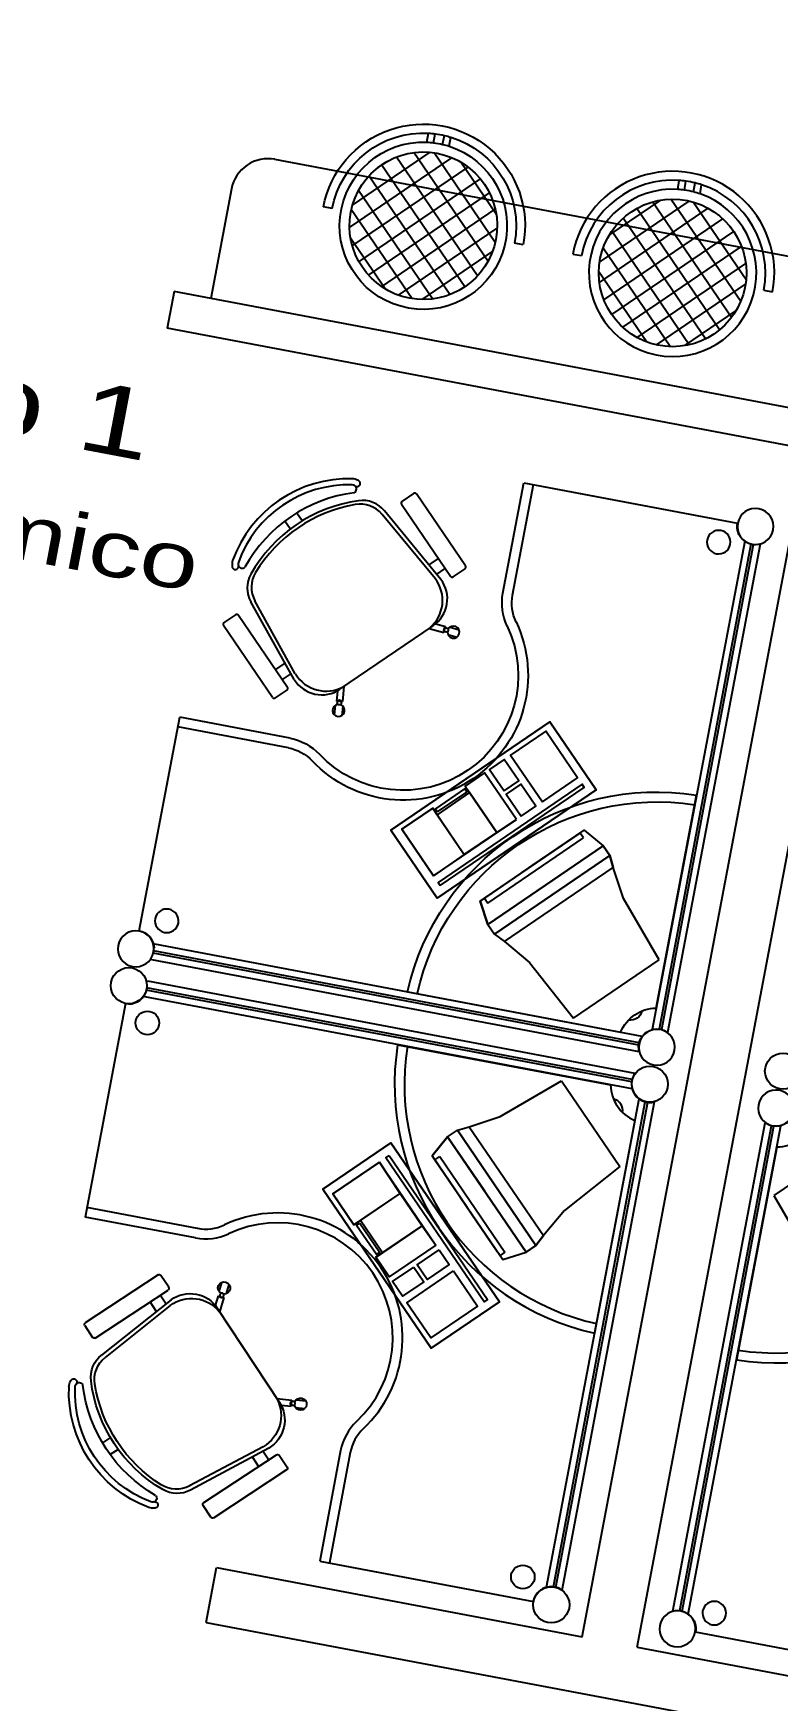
# Model space of a CAD drawing. Header units: inches. Extents: x -18604 to 2753, y -9056 to 3482.
# Drawn here: x -2131 to -1931, y -4599.9 to -4151.5 of the extents above; entities that cross this region are included whole.
import ezdxf
from ezdxf.enums import TextEntityAlignment as Align

# ---------------------------------------------------------------- set-up
doc = ezdxf.new("R2010")
doc.units = ezdxf.units.IN
for name, color, linetype in [('ESPECARQ', 2, 'Continuous'), ('MOVEIS', 2, 'Continuous'), ('Parede', 6, 'Continuous'), ('Parede Baixo', 4, 'Continuous'), ('TEXTO', 2, 'Continuous')]:
    doc.layers.add(name, color=color, linetype=linetype)
doc.styles.add('REGUA100', font='GOTHIC.TTF', dxfattribs={"width": 1.4})
doc.styles.add('REGUA60', font='GOTHIC.TTF', dxfattribs={"width": 1.4})

# ---------------------------------------------------------------- blocks, each defined once
blk = doc.blocks.new('INDUNI1')
at = {"color": 0, "style": 'REGUA100', "width": 1.4, "flags": 8}
for tag, p in [('NOME1', (0, 0)), ('NOME2', (0, -4.286))]:
    blk.add_attdef(tag, text='', height=2.5, dxfattribs=at).set_placement(p, align=Align.CENTER)
at = {"layer": 'ESPECARQ', "style": 'REGUA60', "width": 1.4}
blk.add_attdef('AREA', text='', height=1.5, dxfattribs=at).set_placement((0, -7.813), align=Align.CENTER)
at = {"layer": 'ESPECARQ', "style": 'REGUA60', "width": 1.4, "flags": 8}
for tag, p in [('PISO', (0, -10.313)), ('REVPAR', (0, -12.813)), ('PEDIR', (0, -15.313))]:
    blk.add_attdef(tag, text='', height=1.5, dxfattribs=at).set_placement(p, align=Align.CENTER)

msp = doc.modelspace()

# ---------------------------------------------------------------- linework, layer by layer
at = {"layer": 'MOVEIS'}
for p, q in [((-2025.32, -4180.8, -1754.51), (-2024.82, -4178.39, -1754.51)), ((-2023.51, -4180.95, -1754.51), (-2023.02, -4178.55, -1754.51)), ((-2021.03, -4181.39, -1754.51), (-2020.54, -4179, -1754.51)), ((-2019.3, -4181.88, -1754.51), (-2018.8, -4179.48, -1754.51)), ((-1913.8, -4214.23, -1754.51), (-2066.1, -4185.42, -1754.51)), ((-2046.05, -4203.75, -1754.51), (-2018.54, -4184.99, -1754.51)), ((-2045.31, -4208.69, -1754.51), (-2014.21, -4187.49, -1754.51)), ((-2045.28, -4197.78, -1754.51), (-2024.38, -4183.53, -1754.51)), ((-2038.54, -4187.74, -1754.51), (-2036.19, -4186.13, -1754.51)), ((-2015.07, -4219.7, -1754.51), (-2037.42, -4186.91, -1754.51)), ((-2011.64, -4216.74, -1754.51), (-2033.42, -4184.8, -1754.51)), ((-2008.84, -4212.86, -1754.51), (-2028.78, -4183.61, -1754.51)), ((-2006.88, -4207.74, -1754.51), (-2023.3, -4183.66, -1754.51)), ((-2006.63, -4200.12, -1754.51), (-2016.11, -4186.21, -1754.51)), ((-2043.55, -4212.94, -1754.51), (-2010.9, -4190.68, -1754.51)), ((-2019.08, -4221.8, -1754.51), (-2040.84, -4189.88, -1754.51)), ((-1957.85, -4193.5, -1754.51), (-1957.43, -4191.09, -1754.51)), ((-1956.05, -4193.68, -1754.51), (-1955.64, -4191.28, -1754.51)), ((-1953.58, -4194.18, -1754.51), (-1953.17, -4191.77, -1754.51)), ((-2077.78, -4193.38, -1754.51), (-2083.36, -4222.86, -1754.51)), ((-2023.73, -4222.97, -1754.51), (-2043.63, -4193.78, -1754.51)), ((-2040.93, -4216.6, -1754.51), (-2008.45, -4194.45, -1754.51)), ((-1978.85, -4213.04, -1754.51), (-1954.77, -4196.63, -1754.51)), ((-1976.3, -4205.85, -1754.51), (-1962.39, -4196.37, -1754.51)), ((-1940.93, -4223.64, -1754.51), (-1959.69, -4196.12, -1754.51)), ((-1951.85, -4194.7, -1754.51), (-1951.43, -4192.27, -1754.51)), ((-2050.72, -4198.65, -1754.51), (-2053.08, -4198.2, -1754.51)), ((-2029.22, -4222.9, -1754.51), (-2045.57, -4198.92, -1754.51)), ((-2037.43, -4219.66, -1754.51), (-2006.88, -4198.83, -1754.51)), ((-1978.9, -4218.52, -1754.51), (-1949.65, -4198.58, -1754.51)), ((-1946.62, -4231.28, -1754.51), (-1968.88, -4198.63, -1754.51)), ((-1943.43, -4227.96, -1754.51), (-1964.63, -4196.87, -1754.51)), ((-1939.47, -4217.79, -1754.51), (-1953.72, -4196.9, -1754.51)), ((-2032.85, -4221.98, -1754.51), (-2006.39, -4203.94, -1754.51)), ((-1977.71, -4223.16, -1754.51), (-1945.77, -4201.38, -1754.51)), ((-1975.6, -4227.16, -1754.51), (-1942.81, -4204.81, -1754.51)), ((-1954.77, -4235.29, -1754.51), (-1975.59, -4204.75, -1754.51)), ((-1950.39, -4233.73, -1754.51), (-1972.54, -4201.25, -1754.51)), ((-1942.07, -4205.99, -1754.51), (-1943.68, -4203.63, -1754.51)), ((-2036.45, -4220.28, -1754.51), (-2045.78, -4206.61, -1754.51)), ((-1999.36, -4208.37, -1754.51), (-2001.71, -4207.92, -1754.51)), ((-1959.88, -4235.79, -1754.51), (-1977.92, -4209.32, -1754.51)), ((-1972.63, -4230.59, -1754.51), (-1940.71, -4208.82, -1754.51)), ((-2026.54, -4223.12, -1754.51), (-2007.63, -4210.23, -1754.51)), ((-1986.08, -4210.88, -1754.51), (-1983.73, -4211.32, -1754.51)), ((-1968.73, -4233.37, -1754.51), (-1939.54, -4213.47, -1754.51)), ((-1966.17, -4234.54, -1754.51), (-1979.06, -4215.64, -1754.51)), ((-1963.59, -4235.31, -1754.51), (-1939.61, -4218.97, -1754.51)), ((-1934.72, -4220.6, -1754.51), (-1932.37, -4221.04, -1754.51)), ((-1955.9, -4235.52, -1754.51), (-1942.23, -4226.2, -1754.51)), ((-2004.82, -4302.1, -1754.51), (-1999.2, -4272.4, -1754.51)), ((-2002.22, -4302.59, -1754.51), (-1996.6, -4272.89, -1754.51)), ((-1999.2, -4272.4, -1754.51), (-1941.79, -4283.26, -1754.51)), ((-2028.82, -4275.27, -1754.31), (-2031.97, -4277.41, -1754.31)), ((-2014.88, -4294.76, -1754.31), (-2028.07, -4275.41, -1754.31)), ((-1994.01, -4273.38, -1754.51), (-1941.79, -4283.26, -1754.51)), ((-2058.82, -4282.66, -1754.31), (-2060.26, -4280.54, -1754.31)), ((-2023.05, -4298.14, -1754.31), (-2037.31, -4280.89, -1754.31)), ((-2021.5, -4298.4, -1754.31), (-2036.68, -4279.92, -1754.31)), ((-2032.12, -4278.17, -1754.31), (-2018.93, -4297.52, -1754.31)), ((-2061.97, -4284.8, -1754.31), (-2063.41, -4282.69, -1754.31)), ((-1939.86, -4288.13, -1754.51), (-1964.71, -4419.45, -1754.51)), ((-1938.19, -4288.92, -1754.51), (-1962.86, -4419.32, -1754.51)), ((-1937.56, -4289.04, -1754.51), (-1962.23, -4419.44, -1754.51)), ((-1935.71, -4288.92, -1754.51), (-1960.56, -4420.23, -1754.51)), ((-2024.65, -4294.43, -1754.31), (-2022.18, -4292.75, -1754.31)), ((-2022.69, -4297.05, -1754.31), (-2020.34, -4295.44, -1754.31)), ((-2018.17, -4297.66, -1754.31), (-2015.02, -4295.51, -1754.31)), ((-2060.62, -4323.75, -1754.31), (-2071.46, -4304.17, -1754.31)), ((-2079.8, -4310.02, -1754.31), (-2076.65, -4307.88, -1754.31)), ((-2075.9, -4308.02, -1754.31), (-2062.71, -4327.37, -1754.31)), ((-2060.95, -4325.29, -1754.31), (-2072.6, -4304.41, -1754.31)), ((-2066.76, -4330.13, -1754.31), (-2079.94, -4310.78, -1754.31)), ((-2048.63, -4327.91, -1754.31), (-2023.56, -4310.82, -1754.31)), ((-2024.61, -4311.54, -1754.31), (-2020.71, -4312.65, -1754.31)), ((-2022.85, -4310.34, -1754.31), (-2020.26, -4311.08, -1754.31)), ((-2020.65, -4312.45, -1754.31), (-2020.71, -4312.65, -1754.31)), ((-2020.26, -4311.08, -1754.31), (-2020.32, -4311.28, -1754.31)), ((-2019.62, -4313.2, -1754.31), (-2017.17, -4313.89, -1754.31)), ((-2019.05, -4311.22, -1754.31), (-2016.61, -4311.92, -1754.31)), ((-2063.48, -4320.91, -1754.31), (-2065.96, -4322.59, -1754.31)), ((-2061.76, -4323.69, -1754.31), (-2064.12, -4325.29, -1754.31)), ((-2062.85, -4328.12, -1754.31), (-2066, -4330.27, -1754.31)), ((-2049.33, -4328.39, -1754.31), (-2049.59, -4331.08, -1754.31)), ((-2049.59, -4331.08, -1754.31), (-2049.39, -4331.1, -1754.31)), ((-2047.58, -4327.2, -1754.31), (-2047.97, -4331.24, -1754.31)), ((-2102.57, -4392.88, -1754.51), (-2091.7, -4335.47, -1754.51)), ((-2062, -4341.09, -1754.51), (-2091.7, -4335.47, -1754.51)), ((-2049.9, -4332.25, -1754.31), (-2050.15, -4334.78, -1754.31)), ((-2048.18, -4331.22, -1754.31), (-2047.97, -4331.24, -1754.31)), ((-2047.86, -4332.45, -1754.31), (-2048.1, -4334.98, -1754.31)), ((-2062.49, -4343.68, -1754.51), (-2092.19, -4338.06, -1754.51)), ((-2034.96, -4365.78, -1754.51), (-1992.23, -4336.64, -1754.51)), ((-2034.96, -4365.78, -1752.4), (-1992.23, -4336.64, -1752.4)), ((-1993.3, -4339.18, -1752.4), (-2002.77, -4345.63, -1752.4)), ((-1984.77, -4351.7, -1752.4), (-1993.3, -4339.18, -1752.4)), ((-1992.23, -4336.64, -1752.4), (-1992.23, -4336.64, -1754.51)), ((-1992.23, -4336.64, -1752.4), (-1979.74, -4354.96, -1752.4)), ((-2004.51, -4346.82, -1752.4), (-2008.44, -4349.5, -1752.4)), ((-2000.59, -4352.57, -1752.4), (-2004.51, -4346.82, -1752.4)), ((-2002.77, -4345.63, -1752.4), (-1994.23, -4358.15, -1752.4)), ((-1983.57, -4353.46, -1752.4), (-2022.27, -4379.85, -1752.4)), ((-2009.74, -4350.39, -1752.4), (-2014.98, -4353.96, -1752.4)), ((-2001.21, -4362.91, -1752.4), (-2009.74, -4350.39, -1752.4)), ((-2008.44, -4349.5, -1752.4), (-2004.52, -4355.25, -1752.4)), ((-2004.52, -4355.25, -1752.4), (-2000.59, -4352.57, -1752.4)), ((-2000, -4353.44, -1752.4), (-2003.92, -4356.12, -1752.4)), ((-1995.97, -4359.34, -1752.4), (-2000, -4353.44, -1752.4)), ((-1994.23, -4358.15, -1752.4), (-1984.77, -4351.7, -1752.4)), ((-1982.97, -4354.33, -1752.4), (-1983.57, -4353.46, -1752.4)), ((-2015.12, -4354.69, -1752.4), (-2022.96, -4360.04, -1752.4)), ((-2013.79, -4355.7, -1752.4), (-2022.51, -4361.65, -1752.4)), ((-1979.74, -4354.96, -1752.4), (-2022.48, -4384.1, -1752.4)), ((-2022.37, -4360.91, -1752.4), (-2014.52, -4355.56, -1752.4)), ((-2021.67, -4380.72, -1752.4), (-1982.97, -4354.33, -1752.4)), ((-2014.52, -4355.56, -1752.4), (-2015.12, -4354.69, -1752.4)), ((-2014.98, -4353.96, -1752.4), (-2013.79, -4355.7, -1752.4)), ((-2003.92, -4356.12, -1752.4), (-1999.9, -4362.02, -1752.4)), ((-1963.66, -4413.64, -1754.51), (-1952.83, -4356.41, -1754.51)), ((-2023.7, -4359.9, -1752.4), (-2032, -4365.57, -1752.4)), ((-2022.51, -4361.65, -1752.4), (-2023.7, -4359.9, -1752.4)), ((-2022.96, -4360.04, -1752.4), (-2022.37, -4360.91, -1752.4)), ((-1999.9, -4362.02, -1752.4), (-1995.97, -4359.34, -1752.4)), ((-2034.96, -4365.78, -1752.4), (-2034.96, -4365.78, -1754.51)), ((-2022.48, -4384.1, -1752.4), (-2034.96, -4365.78, -1752.4)), ((-2032, -4365.57, -1752.4), (-2023.47, -4378.09, -1752.4)), ((-2023.47, -4378.09, -1752.4), (-2001.21, -4362.91, -1752.4)), ((-2009.81, -4384.11, -1752.4), (-1984.11, -4366.59, -1752.4)), ((-1996.96, -4375.35, -1752.4), (-1983, -4365.84, -1752.4)), ((-1983.21, -4367.9, -1752.4), (-1984.11, -4366.59, -1752.4)), ((-1983, -4365.84, -1752.4), (-1977.91, -4370.03, -1752.4)), ((-2008.92, -4385.42, -1752.4), (-1983.21, -4367.9, -1752.4)), ((-2008.87, -4391.14, -1752.4), (-1977.91, -4370.03, -1752.4)), ((-1977.91, -4370.03, -1752.4), (-2008.87, -4391.14, -1752.4)), ((-1999.81, -4377.29, -1747.12), (-1985.2, -4367.33, -1747.12)), ((-1976.13, -4372.65, -1753.46), (-1977.91, -4370.03, -1752.4)), ((-1977.91, -4370.03, -1752.4), (-1976.13, -4372.65, -1752.4)), ((-1996.96, -4375.35, -1752.4), (-2010.91, -4384.87, -1752.4)), ((-2007.09, -4393.76, -1753.46), (-1976.13, -4372.65, -1753.46)), ((-2007.09, -4393.76, -1752.4), (-1976.13, -4372.65, -1752.4)), ((-1976.13, -4372.65, -1753.46), (-1975.21, -4375.86, -1753.46)), ((-1975.21, -4375.86, -1753.46), (-1976.13, -4372.65, -1753.46)), ((-1972.42, -4384.17, -1755.57), (-1975.21, -4375.86, -1753.46)), ((-2022.27, -4379.85, -1752.4), (-2021.67, -4380.72, -1752.4)), ((-2010.91, -4384.87, -1752.4), (-2008.87, -4391.14, -1752.4)), ((-2009.81, -4384.11, -1752.4), (-2009.81, -4384.11, -1752.4)), ((-2009.81, -4384.11, -1752.4), (-2009.81, -4384.11, -1752.4)), ((-2009.81, -4384.11, -1752.4), (-2008.92, -4385.42, -1752.4)), ((-1994.26, -4381.18, -1752.4), (-2008.87, -4391.14, -1752.4)), ((-1962.85, -4400.64, -1755.57), (-1972.42, -4384.17, -1755.57)), ((-2008.87, -4391.14, -1752.4), (-2007.09, -4393.76, -1753.46)), ((-2008.87, -4391.14, -1752.4), (-2007.09, -4393.76, -1752.4)), ((-2007.09, -4393.76, -1753.46), (-2004.43, -4395.78, -1753.46)), ((-2007.09, -4393.76, -1753.46), (-2004.43, -4395.78, -1753.46)), ((-1968.21, -4422.97, -1754.51), (-2098.74, -4398.27, -1754.51)), ((-1967.42, -4421.29, -1754.51), (-2098.41, -4396.51, -1754.51)), ((-2004.43, -4395.78, -1753.46), (-1997.71, -4401.42, -1755.57)), ((-1968.2, -4425.44, -1754.51), (-2099.19, -4400.66, -1754.51)), ((-1968.33, -4423.59, -1754.51), (-2098.86, -4398.9, -1754.51)), ((-1997.71, -4401.42, -1755.57), (-1985.87, -4416.34, -1755.57)), ((-1985.87, -4416.34, -1755.57), (-1962.85, -4400.64, -1755.57)), ((-1969.3, -4431.22, -1754.51), (-2100.29, -4406.44, -1754.51)), ((-1970.08, -4435.37, -1754.51), (-2101.07, -4410.59, -1754.51)), ((-1970.21, -4433.52, -1754.51), (-2100.74, -4408.82, -1754.51)), ((-1970.09, -4432.9, -1754.51), (-2100.62, -4408.2, -1754.51)), ((-2030.44, -4409.32, -1754.51), (-1973.21, -4420.15, -1754.51)), ((-2106.27, -4412.45, -1754.51), (-2117.13, -4469.86, -1754.51)), ((-2033.12, -4423.5, -1754.51), (-1975.89, -4434.33, -1754.51)), ((-2005.54, -4442.81, -1755.57), (-1989.07, -4433.24, -1755.57)), ((-1989.07, -4433.24, -1755.57), (-1973.37, -4456.26, -1755.57)), ((-1993.08, -4569.4, -1754.51), (-1968.23, -4438.08, -1754.51)), ((-2013.86, -4445.6, -1753.46), (-2005.54, -4442.81, -1755.57)), ((-1991.23, -4569.27, -1754.51), (-1966.56, -4438.87, -1754.51)), ((-1990.61, -4569.39, -1754.51), (-1965.93, -4438.99, -1754.51)), ((-1988.93, -4570.18, -1754.51), (-1964.08, -4438.87, -1754.51)), ((-2019.69, -4448.3, -1752.4), (-2017.07, -4446.51, -1753.46)), ((-2019.69, -4448.3, -1752.4), (-2017.07, -4446.51, -1752.4)), ((-2017.07, -4446.51, -1753.46), (-2013.86, -4445.6, -1753.46)), ((-2017.07, -4446.51, -1753.46), (-2013.86, -4445.6, -1753.46)), ((-2017.07, -4446.51, -1753.46), (-1995.96, -4477.48, -1753.46)), ((-2017.07, -4446.51, -1752.4), (-1995.96, -4477.48, -1752.4)), ((-1969.38, -4443.87, -1754.51), (-1980.21, -4501.1, -1754.51)), ((-1959.16, -4575.81, -1754.51), (-1934.32, -4444.5, -1754.51)), ((-1957.31, -4575.69, -1754.51), (-1932.64, -4445.29, -1754.51)), ((-1956.69, -4575.8, -1754.51), (-1932.02, -4445.41, -1754.51)), ((-1955.01, -4576.6, -1754.51), (-1930.17, -4445.28, -1754.51)), ((-2034.92, -4449.88, -1752.4), (-2053.24, -4462.37, -1752.4)), ((-2005.79, -4492.62, -1752.4), (-2034.92, -4449.88, -1752.4)), ((-2023.88, -4453.39, -1752.4), (-2019.69, -4448.3, -1752.4)), ((-2019.69, -4448.3, -1752.4), (-1998.58, -4479.26, -1752.4)), ((-1998.58, -4479.26, -1752.4), (-2019.69, -4448.3, -1752.4)), ((-2009.73, -4462.91, -1752.4), (-2019.69, -4448.3, -1752.4)), ((-1931.22, -4451.09, -1754.51), (-1942.04, -4508.32, -1754.51)), ((-1909, -4448.39, -1755.57), (-1932.03, -4464.09, -1755.57)), ((-2050.56, -4463.65, -1752.4), (-2038.04, -4455.12, -1752.4)), ((-2038.04, -4455.12, -1752.4), (-2022.86, -4477.38, -1752.4)), ((-2036.28, -4453.92, -1752.4), (-2035.41, -4453.32, -1752.4)), ((-2009.89, -4492.62, -1752.4), (-2036.28, -4453.92, -1752.4)), ((-2035.41, -4453.32, -1752.4), (-2009.02, -4492.02, -1752.4)), ((-2014.36, -4467.35, -1752.4), (-2023.88, -4453.39, -1752.4)), ((-2023.13, -4454.5, -1752.4), (-2021.82, -4453.6, -1752.4)), ((-2023.13, -4454.5, -1752.4), (-2023.13, -4454.5, -1752.4)), ((-2023.13, -4454.5, -1752.4), (-2023.13, -4454.5, -1752.4)), ((-2023.13, -4454.5, -1752.4), (-2005.6, -4480.2, -1752.4)), ((-2021.82, -4453.6, -1752.4), (-2004.29, -4479.31, -1752.4)), ((-1973.37, -4456.26, -1755.57), (-1988.3, -4468.1, -1755.57)), ((-2053.24, -4462.37, -1752.4), (-2053.24, -4462.37, -1754.51)), ((-2053.24, -4462.37, -1754.51), (-2024.1, -4505.11, -1754.51)), ((-2053.24, -4462.37, -1752.4), (-2024.1, -4505.11, -1752.4)), ((-2044.9, -4471.96, -1752.4), (-2050.56, -4463.65, -1752.4)), ((-2016.31, -4464.5, -1747.12), (-2006.34, -4479.11, -1747.12)), ((-1932.03, -4464.09, -1755.57), (-1922.46, -4480.56, -1755.57)), ((-2087.42, -4475.48, -1754.51), (-2117.13, -4469.86, -1754.51)), ((-2086.93, -4472.89, -1754.51), (-2116.64, -4467.27, -1754.51)), ((-2014.36, -4467.35, -1752.4), (-2004.85, -4481.3, -1752.4)), ((-1988.3, -4468.1, -1755.57), (-1993.94, -4474.82, -1753.46)), ((-2043.15, -4470.77, -1752.4), (-2044.9, -4471.96, -1752.4)), ((-2044.17, -4472.1, -1752.4), (-2043.29, -4471.5, -1752.4)), ((-2038.81, -4479.95, -1752.4), (-2044.17, -4472.1, -1752.4)), ((-2043.29, -4471.5, -1752.4), (-2037.94, -4479.35, -1752.4)), ((-2037.21, -4479.49, -1752.4), (-2043.15, -4470.77, -1752.4)), ((-2022.86, -4477.38, -1752.4), (-2035.38, -4485.91, -1752.4)), ((-2027.87, -4482.71, -1752.4), (-2021.97, -4478.69, -1752.4)), ((-2021.97, -4478.69, -1752.4), (-2019.3, -4482.61, -1752.4)), ((-1995.96, -4477.48, -1753.46), (-1998.58, -4479.26, -1752.4)), ((-1998.58, -4479.26, -1752.4), (-1995.96, -4477.48, -1752.4)), ((-1995.96, -4477.48, -1753.46), (-1993.94, -4474.82, -1753.46)), ((-1993.94, -4474.82, -1753.46), (-1995.96, -4477.48, -1753.46)), ((-2038.95, -4480.68, -1752.4), (-2037.21, -4479.49, -1752.4)), ((-2035.38, -4485.91, -1752.4), (-2038.95, -4480.68, -1752.4)), ((-2037.94, -4479.35, -1752.4), (-2038.81, -4479.95, -1752.4)), ((-2034.49, -4487.22, -1752.4), (-2028.74, -4483.3, -1752.4)), ((-2028.74, -4483.3, -1752.4), (-2026.07, -4487.23, -1752.4)), ((-2025.2, -4486.63, -1752.4), (-2027.87, -4482.71, -1752.4)), ((-2019.3, -4482.61, -1752.4), (-2025.2, -4486.63, -1752.4)), ((-2004.29, -4479.31, -1752.4), (-2005.6, -4480.2, -1752.4)), ((-2004.85, -4481.3, -1752.4), (-1998.58, -4479.26, -1752.4)), ((-2097.51, -4485.41, -1754.31), (-2117.07, -4498.28, -1754.31)), ((-2094.66, -4488.75, -1754.31), (-2096.76, -4485.56, -1754.31)), ((-2081.12, -4489.85, -1754.31), (-2080.38, -4487.42, -1754.31)), ((-2079.15, -4490.45, -1754.31), (-2078.42, -4488.02, -1754.31)), ((-2031.82, -4491.15, -1752.4), (-2034.49, -4487.22, -1752.4)), ((-2026.07, -4487.23, -1752.4), (-2031.82, -4491.15, -1752.4)), ((-2030.63, -4492.89, -1752.4), (-2018.11, -4484.35, -1752.4)), ((-2018.11, -4484.35, -1752.4), (-2011.65, -4493.82, -1752.4)), ((-2114.38, -4502.38, -1754.31), (-2094.82, -4489.5, -1754.31)), ((-2093.98, -4492.09, -1754.31), (-2112.7, -4506.97, -1754.31)), ((-2095.35, -4493.26, -1754.31), (-2096.91, -4490.88, -1754.31)), ((-2082.06, -4493.64, -1754.31), (-2081.28, -4491.06, -1754.31)), ((-2081.28, -4491.06, -1754.31), (-2081.08, -4491.12, -1754.31)), ((-2080.89, -4495.42, -1754.31), (-2079.72, -4491.53, -1754.31)), ((-2079.92, -4491.47, -1754.31), (-2079.72, -4491.53, -1754.31)), ((-2009.02, -4492.02, -1752.4), (-2009.89, -4492.62, -1752.4)), ((-2094.26, -4493.64, -1754.31), (-2111.74, -4507.62, -1754.31)), ((-2098, -4495.18, -1754.31), (-2099.64, -4492.68, -1754.31)), ((-2081.59, -4494.35, -1754.31), (-2064.91, -4519.69, -1754.31)), ((-2024.18, -4502.35, -1752.4), (-2030.63, -4492.89, -1752.4)), ((-2011.65, -4493.82, -1752.4), (-2024.18, -4502.35, -1752.4)), ((-2024.1, -4505.11, -1752.4), (-2005.79, -4492.62, -1752.4)), ((-2117.23, -4499.04, -1754.31), (-2115.13, -4502.22, -1754.31)), ((-2024.1, -4505.11, -1752.4), (-2024.1, -4505.11, -1754.51)), ((-2065.61, -4518.63, -1754.31), (-2061.58, -4519.09, -1754.31)), ((-2061.6, -4519.3, -1754.31), (-2061.58, -4519.09, -1754.31)), ((-2060.36, -4519, -1754.31), (-2057.83, -4519.29, -1754.31)), ((-2064.44, -4520.41, -1754.31), (-2061.76, -4520.71, -1754.31)), ((-2061.76, -4520.71, -1754.31), (-2061.74, -4520.51, -1754.31)), ((-2060.59, -4521.04, -1754.31), (-2058.07, -4521.33, -1754.31)), ((-2110.33, -4529.15, -1754.31), (-2112.47, -4530.55, -1754.31)), ((-2108.23, -4532.33, -1754.31), (-2110.37, -4533.74, -1754.31)), ((-2069.27, -4531.62, -1754.31), (-2089.02, -4542.14, -1754.31)), ((-2067.73, -4531.97, -1754.31), (-2088.8, -4543.28, -1754.31)), ((-2069.35, -4532.76, -1754.31), (-2067.78, -4535.14, -1754.31)), ((-2048.44, -4532.66, -1754.51), (-2054.06, -4562.37, -1754.51)), ((-2085.24, -4546.64, -1754.31), (-2065.69, -4533.76, -1754.31)), ((-2072.16, -4534.44, -1754.31), (-2070.51, -4536.94, -1754.31)), ((-2064.93, -4533.92, -1754.31), (-2062.84, -4537.1, -1754.31)), ((-2045.85, -4533.15, -1754.51), (-2051.47, -4562.86, -1754.51)), ((-2062.99, -4537.86, -1754.31), (-2082.55, -4550.73, -1754.31)), ((-2083.3, -4550.57, -1754.31), (-2085.4, -4547.39, -1754.31)), ((-2054.06, -4562.37, -1754.51), (-1996.65, -4573.23, -1754.51)), ((-2048.87, -4563.35, -1754.51), (-1996.65, -4573.23, -1754.51)), ((-1900.87, -4591.35, -1754.51), (-1953.09, -4581.47, -1754.51)), ((-1895.68, -4592.33, -1754.51), (-1953.09, -4581.47, -1754.51))]:
    msp.add_line(p, q, dxfattribs=at)
at = {"layer": 'MOVEIS', "extrusion": (-0.563328, 0.826234, 0)}
for p, q in [((-1976.13, -4372.65, -1752.4), (-1976.13, -4372.65, -1753.46)), ((-2007.09, -4393.76, -1752.4), (-2007.09, -4393.76, -1753.46))]:
    msp.add_line(p, q, dxfattribs=at)
at = {"layer": 'MOVEIS', "extrusion": (-0.826234, -0.563328, 0)}
for p, q in [((-2017.07, -4446.51, -1752.4), (-2017.07, -4446.51, -1753.46)), ((-1995.96, -4477.48, -1752.4), (-1995.96, -4477.48, -1753.46))]:
    msp.add_line(p, q, dxfattribs=at)
at = {"layer": 'MOVEIS'}
for centre, radius in [((-1959.22, -4215.96, -1754.51), 19.84), ((-2020.05, -4311.99, -1754.31), 0.545), ((-2048.82, -4331.6, -1754.31), 0.545), ((-2105.36, -4407.63, -1754.51), 4.86), ((-2100.37, -4417.65, -1754.51), 3.17), ((-1965.34, -4434.12, -1754.51), 4.86), ((-1929.54, -4430.61, -1754.51), 4.86), ((-1999.48, -4566.63, -1754.51), 3.17), ((-1991.83, -4574.14, -1754.51), 4.86)]:
    msp.add_circle(centre, radius, dxfattribs=at)
for centre, radius, start, end in [((-2067.96, -4195.24, -1754.51), 10, 79.2862, 169.2862), ((-1959.22, -4215.96, -1754.51), 27.34, 349.2862, 169.2862), ((-1959.22, -4215.96, -1754.51), 24.94, 85.8805, 169.2862), ((-1959.22, -4215.96, -1754.51), 24.94, 81.7361, 85.8805), ((-1959.22, -4215.96, -1754.51), 24.94, 75.9486, 81.7361), ((-1959.22, -4215.96, -1754.51), 24.94, 71.7859, 75.9486), ((-1959.22, -4215.96, -1754.51), 22.5, 86.4885, 70.8568), ((-1959.22, -4215.96, -1754.51), 22.5, 81.893, 86.4885), ((-1959.22, -4215.96, -1754.51), 22.5, 75.4774, 81.893), ((-1959.22, -4215.96, -1754.51), 22.5, 70.8568, 75.4774), ((-1959.22, -4215.96, -1754.51), 24.94, 349.2862, 71.7859), ((-2046.2, -4304.54, -1754.31), 33.24, 88.41, 160.1625), ((-2045.4, -4274.31, -1754.31), 2.99, 59.4317, 87.7434), ((-2044.03, -4272.57, -1754.31), 0.852, 244.0971, 79.6118), ((-2046.2, -4304.54, -1754.31), 31.61, 88.4304, 160.1421), ((-2046.2, -4304.54, -1754.31), 31.61, 88.4304, 160.1421), ((-2039.64, -4314.16, -1754.31), 39.44, 97.5237, 151.0488), ((-2039.64, -4314.16, -1754.31), 39.44, 97.5237, 151.0488), ((-2038.2, -4316.28, -1754.31), 39.44, 97.891, 150.6815), ((-2045.4, -4274.31, -1754.31), 1.36, 59.4317, 87.4164), ((-2045.4, -4274.31, -1754.31), 1.36, 59.4317, 87.4164), ((-2045.26, -4274.07, -1754.31), 1.09, 294.6157, 59.4317), ((-2045.26, -4274.07, -1754.31), 1.09, 294.6157, 59.4317), ((-2042.57, -4284.76, -1754.31), 7.62, 39.4075, 97.891), ((-2028.52, -4275.72, -1754.31), 0.545, 34.2862, 124.2862), ((-2037.65, -4317.08, -1754.31), 39.44, 100.0223, 148.5502), ((-2043.19, -4285.75, -1754.31), 7.62, 39.5861, 100.0223), ((-2031.67, -4277.86, -1754.31), 0.545, 124.2862, 214.2862), ((-2074.64, -4294.24, -1754.31), 2.99, 160.8291, 189.1408), ((-2076.76, -4294.88, -1754.31), 0.852, 168.9607, 4.4754), ((-2074.64, -4294.24, -1754.31), 1.36, 161.1561, 189.1408), ((-2074.64, -4294.24, -1754.31), 1.36, 161.1561, 189.1408), ((-2074.91, -4294.29, -1754.31), 1.09, 189.1408, 313.9568), ((-2074.91, -4294.29, -1754.31), 1.09, 189.1408, 313.9568), ((-2015.33, -4295.06, -1754.31), 0.545, 304.2862, 34.2862), ((-2065.94, -4300.7, -1754.31), 7.62, 150.6815, 209.165), ((-2064.8, -4300.48, -1754.31), 7.62, 148.5502, 208.9864), ((-2030.71, -4304.03, -1754.31), 9.66, 309.8787, 37.5385), ((-2028.47, -4303.62, -1754.31), 8.71, 304.2862, 36.8555), ((-2018.48, -4297.21, -1754.31), 0.545, 214.2862, 304.2862), ((-2076.35, -4308.33, -1754.31), 0.545, 34.2862, 124.2862), ((-2079.49, -4310.47, -1754.31), 0.545, 124.2862, 214.2862), ((-2019.96, -4312.01, -1754.31), 0.817, 115.9268, 212.3062), ((-2018.11, -4312.56, -1754.31), 1.63, 175.7499, 151.5701), ((-2053.53, -4320.71, -1754.31), 8.71, 211.717, 304.2862), ((-2052.34, -4318.77, -1754.31), 9.66, 211.034, 298.6938), ((-2066.31, -4329.82, -1754.31), 0.545, 214.2862, 304.2862), ((-2063.16, -4327.67, -1754.31), 0.545, 304.2862, 34.2862), ((-2048.83, -4331.7, -1754.31), 0.817, 36.2663, 132.6457), ((-2049, -4333.62, -1754.31), 1.63, 97.0024, 72.8226), ((-2105.36, -4407.63, -1754.51), 4.91, 259.2862, 336.8676), ((-1965.34, -4434.12, -1754.51), 68.61, 171.0936, 257.4789), ((-1965.34, -4434.12, -1754.51), 65.97, 171.0936, 257.4789), ((-1965.34, -4434.12, -1754.51), 4.91, 143.8119, 284.7606), ((-1965.34, -4434.12, -1754.51), 10.56, 181.1157, 247.4567), ((-1975.76, -4441.23, -1754.51), 3.14, 350.8791, 77.6934), ((-2065.37, -4502.32, -1754.51), 33.57, 313.3118, 115.2607), ((-2084.74, -4461.27, -1754.51), 14.46, 259.2862, 295.2607), ((-2084.74, -4461.27, -1754.51), 11.82, 259.2862, 295.2607), ((-2065.37, -4502.32, -1754.51), 30.93, 313.3118, 115.2607), ((-2034.23, -4535.35, -1754.51), 14.46, 133.3118, 169.2862), ((-2034.23, -4535.35, -1754.51), 11.82, 133.3118, 169.2862), ((-1991.83, -4574.14, -1754.51), 4.91, 53.8119, 169.2862)]:
    msp.add_arc(centre, radius, start, end, dxfattribs=at)
at = {"layer": 'MOVEIS', "extrusion": (0, 0, -1)}
for centre, major_axis, start_param, end_param in [((-2026.22, -4203.28, -1754.51), (-19.33, 19.33), 5.684777, 8.82637), ((-2026.22, -4203.28, -1754.51), (17.63, 17.63), 4.113981, 5.553871), ((-2026.22, -4203.28, -1754.51), (17.63, 17.63), -0.729314, -0.656662), ((-2026.22, -4203.28, -1754.51), (-17.63, 17.63), 0.914135, 1.015147), ((-2026.22, -4203.28, -1754.51), (-15.91, 15.91), 1.098091, 7.108452), ((-2026.22, -4203.28, -1754.51), (14.03, 14.03), 4.113981, 10.397166), ((-2026.22, -4203.28, -1754.51), (-15.91, 15.91), 0.825267, 0.905911), ((-2026.22, -4203.28, -1754.51), (-15.91, 15.91), 0.905911, 1.017884), ((-2026.22, -4203.28, -1754.51), (15.91, 15.91), -0.552912, -0.472705), ((-2026.22, -4203.28, -1754.51), (17.63, 17.63), -0.55565, -0.483317), ((-2026.22, -4203.28, -1754.51), (-17.63, 17.63), 1.08748, 2.543185), ((-1936.96, -4284.17, -1754.51), (3.43, 3.43), 0.9723884096690107, 7.255573716848597), ((-1946.84, -4288.36, -1754.51), (2.24, 2.24), 0.972388409669366, 7.255573716848952), ((-1936.96, -4284.17, -1754.51), (3.47, 3.47), 2.098573, 4.113981), ((-1990.61, -4304.79, -1754.51), (10.23, 10.23), 3.486108, 4.113981), ((-1990.61, -4304.79, -1754.51), (8.36, 8.36), 3.486108, 4.113981), ((-2031.66, -4324.16, -1754.51), (23.74, 23.74), 0.344515, 3.171058), ((-2031.66, -4324.16, -1754.51), (21.87, 21.87), 0.344515, 3.171058), ((-2064.69, -4355.3, -1754.51), (8.36, 8.36), -0.598408, 0.029465), ((-2064.69, -4355.3, -1754.51), (10.23, 10.23), -0.598408, 0.029465), ((-1963.46, -4424.19, -1754.51), (48.52, 48.52), 4.145525, 5.653234), ((-1963.46, -4424.19, -1754.51), (46.65, 46.65), 4.145525, 5.653234), ((-2095.17, -4390.19, -1754.51), (2.24, 2.24), 0.9723884096689259, 7.255573716848512), ((-2103.48, -4397.7, -1754.51), (3.43, 3.43), 0.972388409668989, 7.255573716848575), ((-2103.48, -4397.7, -1754.51), (3.47, 3.47), -0.598408, 0.755642), ((-1963.46, -4424.19, -1754.51), (7.46, 7.46), 4.320445, 5.478314), ((-1970.56, -4413.77, -1754.51), (2.22, 2.22), 1.000189, 2.515384), ((-1963.46, -4424.19, -1754.51), (3.43, 3.43), 0.972388409668989, 7.255573716848575), ((-1963.46, -4424.19, -1754.51), (3.47, 3.47), 3.669369, 6.129389), ((-1931.42, -4440.54, -1754.51), (3.43, 3.43), 4.113981, 10.397166), ((-1931.42, -4440.54, -1754.51), (3.47, 3.47), 0.527777, 2.987797), ((-1931.42, -4440.54, -1754.51), (7.46, 7.46), 1.178852, 2.336721), ((-1931.42, -4440.54, -1754.51), (48.52, 48.52), 1.003932, 2.511641), ((-1931.42, -4440.54, -1754.51), (46.65, 46.65), 1.003932, 2.511641), ((-2097.21, -4485.86, -1754.31), (-0.385, 0.385), 0.203279, 1.774075), ((-2079.77, -4488.93, -1754.31), (-1.16, 1.16), 4.439474, 10.300644), ((-2095.12, -4489.05, -1754.31), (-0.385, 0.385), 1.774075, 3.344871), ((-2088.5, -4501.39, -1754.31), (-6.83, 6.83), 0.146517, 1.676468), ((-2088.87, -4499.14, -1754.31), (-6.16, 6.16), 0.158437, 1.774075), ((-2080.34, -4490.77, -1754.31), (-0.578, 0.578), 3.379431, 5.061568), ((-2080.37, -4490.86, -1754.31), (-0.385, 0.385), 3.34487143049447, 9.628056737674056), ((-2116.77, -4498.74, -1754.31), (-0.385, 0.385), 4.915668, 6.486464), ((-2114.68, -4501.92, -1754.31), (-0.385, 0.385), 3.344871, 4.915668), ((-2107.96, -4512.93, -1754.31), (-5.39, 5.39), 5.376353, 6.397081), ((-2106.98, -4513.57, -1754.31), (-5.39, 5.39), 5.339153, 6.393963), ((-2118.46, -4515.59, -1754.31), (-2.12, 2.12), 5.553461, 6.047593), ((-2120.17, -4514.2, -1754.31), (-0.602, 0.602), 5.695384, 9.107759), ((-2118.46, -4515.59, -1754.31), (-0.963, 0.963), 5.559169, 6.047593), ((-2118.46, -4515.59, -1754.31), (-0.963, 0.963), 5.559169, 6.047593), ((-2118.69, -4515.45, -1754.31), (-0.77, 0.77), 6.047593, 8.226043), ((-2118.69, -4515.45, -1754.31), (-0.77, 0.77), 6.047593, 8.226043), ((-2076.37, -4509.08, -1754.31), (-27.89, 27.89), 4.454983, 5.376353), ((-2075.56, -4508.55, -1754.31), (-27.89, 27.89), 4.492183, 5.339153), ((-2088.24, -4516.89, -1754.31), (-23.5, 23.5), 4.28951, 5.541826), ((-2088.24, -4516.89, -1754.31), (-22.35, 22.35), 4.289865, 5.54147), ((-2088.24, -4516.89, -1754.31), (-22.35, 22.35), 4.289865, 5.54147), ((-2078.51, -4510.49, -1754.31), (-27.89, 27.89), 4.448573, 5.382763), ((-2078.51, -4510.49, -1754.31), (-27.89, 27.89), 4.448573, 5.382763), ((-2074.11, -4523.26, -1754.31), (-6.83, 6.83), 1.871682, 3.401634), ((-2061.13, -4519.96, -1754.31), (-0.578, 0.578), 4.769768, 6.451905), ((-2061.22, -4519.95, -1754.31), (-0.385, 0.385), 3.344871430494457, 9.628056737674044), ((-2059.21, -4520.16, -1754.31), (-1.16, 1.16), 5.813877, 11.675047), ((-2072.19, -4524.48, -1754.31), (-6.16, 6.16), 1.774075, 3.389713), ((-2065.39, -4534.22, -1754.31), (-0.385, 0.385), 0.203279, 1.774075), ((-2063.29, -4537.4, -1754.31), (-0.385, 0.385), 1.774075, 3.344871), ((-2092.6, -4535.41, -1754.31), (-5.39, 5.39), 3.437372, 4.492183), ((-2098.96, -4545.43, -1754.31), (-0.77, 0.77), 1.605292, 3.783743), ((-2098.96, -4545.43, -1754.31), (-0.77, 0.77), 1.605292, 3.783743), ((-2092.4, -4536.56, -1754.31), (-5.39, 5.39), 3.434254, 4.454983), ((-2099, -4545.16, -1754.31), (-2.12, 2.12), 3.783743, 4.277874), ((-2099, -4545.16, -1754.31), (-0.963, 0.963), 3.783743, 4.272167), ((-2099, -4545.16, -1754.31), (-0.963, 0.963), 3.783743, 4.272167), ((-2098.39, -4547.29, -1754.31), (-0.602, 0.602), 0.723577, 4.135951), ((-2084.94, -4547.09, -1754.31), (-0.385, 0.385), 4.915668, 6.486464), ((-2082.85, -4550.27, -1754.31), (-0.385, 0.385), 3.344871, 4.915668), ((-1948.04, -4576.37, -1754.51), (2.24, 2.24), 4.113981, 10.397166), ((-1957.91, -4580.56, -1754.51), (3.43, 3.43), 4.113981, 10.397166), ((-1957.91, -4580.56, -1754.51), (3.47, 3.47), -1.04302, 0.972388)]:
    msp.add_ellipse(centre, major_axis=major_axis, ratio=1, start_param=start_param, end_param=end_param, dxfattribs=at)
at = {"layer": 'MOVEIS'}
for points in [[(-1992.23, -4336.64, -1752.4), (-1992.23, -4336.64, -1754.51), (-2034.96, -4365.78, -1754.51), (-2034.96, -4365.78, -1752.4)], [(-2022.48, -4384.1, -1752.4), (-1979.74, -4354.96, -1752.4), (-1992.23, -4336.64, -1752.4), (-2034.96, -4365.78, -1752.4)], [(-1994.23, -4358.15, -1752.4), (-1984.77, -4351.7, -1752.4), (-1993.3, -4339.18, -1752.4), (-2002.77, -4345.63, -1752.4)], [(-2004.52, -4355.25, -1752.4), (-2000.59, -4352.57, -1752.4), (-2004.51, -4346.82, -1752.4), (-2008.44, -4349.5, -1752.4)], [(-2021.67, -4380.72, -1752.4), (-1982.97, -4354.33, -1752.4), (-1983.57, -4353.46, -1752.4), (-2022.27, -4379.85, -1752.4)], [(-2001.21, -4362.91, -1752.4), (-2009.74, -4350.39, -1752.4), (-2014.98, -4353.96, -1752.4), (-2006.49, -4366.4, -1752.4)], [(-1999.9, -4362.02, -1752.4), (-1995.97, -4359.34, -1752.4), (-2000, -4353.44, -1752.4), (-2003.92, -4356.12, -1752.4)], [(-2022.37, -4360.91, -1752.4), (-2014.52, -4355.56, -1752.4), (-2015.12, -4354.69, -1752.4), (-2022.96, -4360.04, -1752.4)], [(-2015.22, -4372.34, -1752.4), (-2006.49, -4366.4, -1752.4), (-2013.79, -4355.7, -1752.4), (-2022.51, -4361.65, -1752.4)], [(-2023.47, -4378.09, -1752.4), (-2032, -4365.57, -1752.4), (-2023.7, -4359.9, -1752.4), (-2015.22, -4372.34, -1752.4)], [(-2008.87, -4391.14, -1752.4), (-2010.91, -4384.87, -1752.4), (-1983, -4365.84, -1752.4), (-1977.91, -4370.03, -1752.4)], [(-2007.09, -4393.76, -1752.4), (-1976.13, -4372.65, -1752.4), (-1977.91, -4370.03, -1752.4), (-2008.87, -4391.14, -1752.4)], [(-2004.43, -4395.78, -1753.46), (-1975.21, -4375.86, -1753.46), (-1976.13, -4372.65, -1753.46), (-2007.09, -4393.76, -1753.46)], [(-2017.07, -4446.51, -1752.4), (-1995.96, -4477.48, -1752.4), (-1998.58, -4479.26, -1752.4), (-2019.69, -4448.3, -1752.4)], [(-2013.86, -4445.6, -1753.46), (-1993.94, -4474.82, -1753.46), (-1995.96, -4477.48, -1753.46), (-2017.07, -4446.51, -1753.46)], [(-2034.92, -4449.88, -1752.4), (-2005.79, -4492.62, -1752.4), (-2024.1, -4505.11, -1752.4), (-2053.24, -4462.37, -1752.4)], [(-2019.69, -4448.3, -1752.4), (-2023.88, -4453.39, -1752.4), (-2004.85, -4481.3, -1752.4), (-1998.58, -4479.26, -1752.4)], [(-2038.04, -4455.12, -1752.4), (-2050.56, -4463.65, -1752.4), (-2044.9, -4471.96, -1752.4), (-2032.46, -4463.48, -1752.4)], [(-2035.41, -4453.32, -1752.4), (-2009.02, -4492.02, -1752.4), (-2009.89, -4492.62, -1752.4), (-2036.28, -4453.92, -1752.4)], [(-2024.1, -4505.11, -1752.4), (-2024.1, -4505.11, -1754.51), (-2053.24, -4462.37, -1754.51), (-2053.24, -4462.37, -1752.4)], [(-2032.46, -4463.48, -1752.4), (-2026.51, -4472.2, -1752.4), (-2037.21, -4479.49, -1752.4), (-2043.15, -4470.77, -1752.4)], [(-2043.29, -4471.5, -1752.4), (-2037.94, -4479.35, -1752.4), (-2038.81, -4479.95, -1752.4), (-2044.17, -4472.1, -1752.4)], [(-2022.86, -4477.38, -1752.4), (-2035.38, -4485.91, -1752.4), (-2038.95, -4480.68, -1752.4), (-2026.51, -4472.2, -1752.4)], [(-2021.97, -4478.69, -1752.4), (-2019.3, -4482.61, -1752.4), (-2025.2, -4486.63, -1752.4), (-2027.87, -4482.71, -1752.4)], [(-2028.74, -4483.3, -1752.4), (-2026.07, -4487.23, -1752.4), (-2031.82, -4491.15, -1752.4), (-2034.49, -4487.22, -1752.4)], [(-2018.11, -4484.35, -1752.4), (-2011.65, -4493.82, -1752.4), (-2024.18, -4502.35, -1752.4), (-2030.63, -4492.89, -1752.4)]]:
    msp.add_3dface(points, dxfattribs=at)
at = {"layer": 'Parede'}
for p, q in [((-2084.56, -4578.84, -1754.51), (-2081.77, -4564.1, -1754.51)), ((-2081.77, -4564.1, -1754.51), (-1983.51, -4582.7, -1754.51)), ((-2084.56, -4578.84, -1754.51), (-1873.31, -4618.81, -1754.51)), ((-1968.78, -4585.48, -1754.51), (-1870.52, -4604.07, -1754.51))]:
    msp.add_line(p, q, dxfattribs=at)
at = {"layer": 'Parede Baixo'}
for p, q in [((-1983.51, -4582.7, -1754.51), (-1883.13, -4052.11, -1754.51)), ((-1968.78, -4585.48, -1754.51), (-1868.39, -4054.9, -1754.51)), ((-2093.19, -4221, -1754.51), (-2095.05, -4230.83, -1754.51)), ((-1921.24, -4253.53, -1754.51), (-2093.19, -4221, -1754.51)), ((-1923.1, -4263.36, -1754.51), (-2095.05, -4230.83, -1754.51))]:
    msp.add_line(p, q, dxfattribs=at)

# ---------------------------------------------------------------- block references
at = {"layer": 'TEXTO'}
ref = msp.add_blockref('INDUNI1', (-2171.83, -4253.23, -1817.95), dxfattribs=dict(at, xscale=7.499999999995258, yscale=7.499999999992724, zscale=7.5, rotation=349.2862480787863))
ref.add_attrib('NOME1', 'Módulo 1', dxfattribs={"layer": '0', "color": 0, "height": 18.75, "rotation": 349.2862, "style": 'REGUA100', "width": 1.4, "flags": 8}).set_placement((-2171.83, -4253.23, -1817.95), align=Align.CENTER)
ref.add_attrib('NOME2', 'Piso Cerâmico', dxfattribs={"layer": '0', "color": 0, "height": 15, "rotation": 349.2862, "style": 'REGUA100', "width": 1.4, "flags": 8}).set_placement((-2177.81, -4284.81, -1817.95), align=Align.CENTER)
ref.add_attrib('AREA', 'A: 00 m²', dxfattribs={"layer": 'ESPECARQ', "height": 11.25, "rotation": 349.2862, "style": 'REGUA60', "width": 1.4}).set_placement((-2182.73, -4310.81, -1817.95), align=Align.CENTER)

doc.saveas('drawing.dxf')
